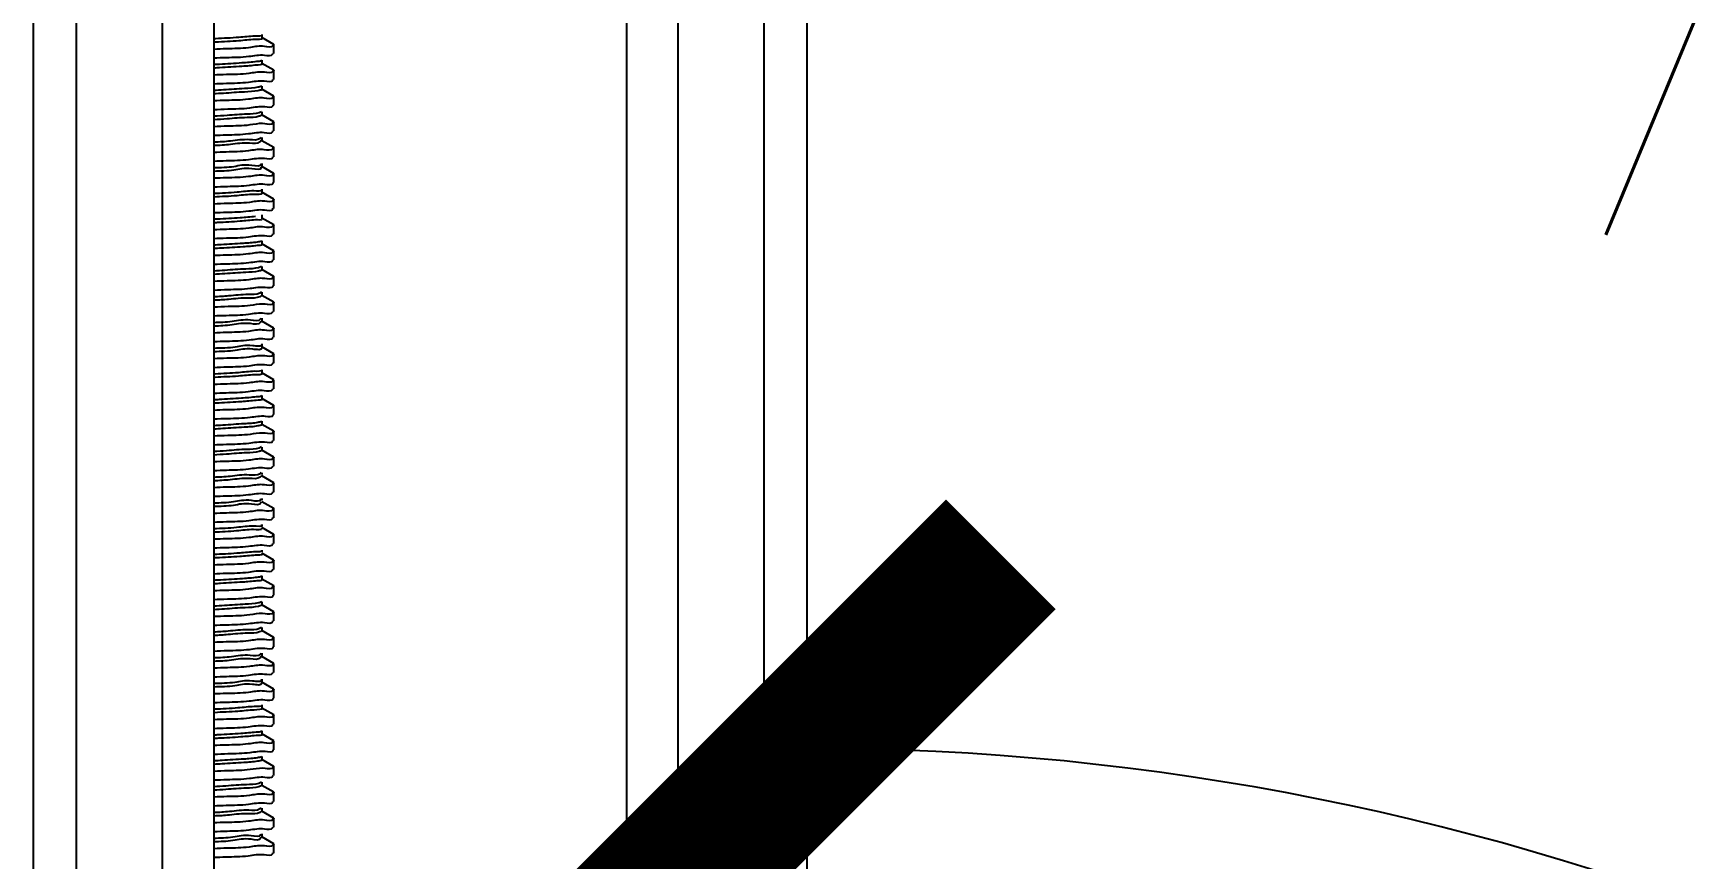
# Model space of a CAD drawing. Extents: x -452079 to 117456, y 3902 to 836955.
# Drawn here: x -256842 to -256198, y 689925 to 690244 of the extents above; entities that cross this region are included whole.
import ezdxf

# ---------------------------------------------------------------- set-up
doc = ezdxf.new("R2010")
doc.units = 0
doc.header["$LTSCALE"] = 1000
doc.header["$MEASUREMENT"] = 0
doc.layers.add('总说明', color=2, linetype='Continuous')
doc.styles.add('DIM_FONT', font='SIMPLEX', dxfattribs={"width": 0.7, "bigfont": 'GBCBIG'})
doc.dimstyles.new('DIMN150', dxfattribs={"dimscale": 1.5, "dimtxt": 300, "dimasz": 100, "dimexe": 250, "dimexo": 300, "dimgap": 150, "dimtad": 1, "dimdec": 0, "dimzin": 0, "dimdsep": 46, "dimtxsty": 'DIM_FONT', "dimblk": 'ARCHTICK', "dimcen": 0.09, "dimclrt": 7, "dimazin": 2, "dimtfac": 1, "dimtdec": 0, "dimtix": 1, "dimtmove": 2, "dimatfit": 3, "dimfxl": 0, "dimtolj": 1, "dimtzin": 0, "dimarcsym": 0})

# ---------------------------------------------------------------- blocks, each defined once
blk = doc.blocks.new('_ArchTick')
at = {"color": 0, "linetype": 'ByBlock', "const_width": 0.4}
blk.add_lwpolyline([(-0.5, -0.5), (0.5, 0.5)], dxfattribs=at)
blk = doc.blocks.new('*D323')
at = {"layer": '总说明', "color": 0, "linetype": 'Continuous', "lineweight": -2, "transparency": 16777216}
blk.add_arc((-256542.77, 688961.81), 1005.92, 45, 90, dxfattribs=at)
at = {"layer": '总说明', "color": 0, "linetype": 'Continuous', "lineweight": -2, "transparency": 16777216, "xscale": 150, "yscale": 150, "zscale": 150}
for p, rotation in [((-256542.77, 689967.73), 180.0000000000005), ((-255831.48, 689673.1), 315.0000000000401)]:
    blk.add_blockref('_ArchTick', p, dxfattribs=dict(at, rotation=rotation))
at = {"layer": '总说明', "color": 7, "linetype": 'Continuous', "transparency": 16777216, "insert": (-255985.61, 690306.9), "char_height": 450, "attachment_point": 5, "rotation": 337.5, "style": 'DIM_FONT'}
blk.add_mtext('\\A1;45°', dxfattribs=at)

msp = doc.modelspace()

# ---------------------------------------------------------------- linework, layer by layer
at = {"layer": '总说明', "color": 2, "linetype": 'Continuous'}
for p, q in [((-256841.87, 691652.51), (-256841.87, 689525.59)), ((-256825.25, 691652.51), (-256825.25, 689525.59)), ((-256792.02, 691652.51), (-256792.02, 689525.59)), ((-256772.08, 691652.51), (-256772.08, 689525.59)), ((-256559.39, 691652.51), (-256559.39, 689525.59)), ((-256542.77, 691652.51), (-256542.77, 689525.59)), ((-256592.62, 691290.69), (-256592.62, 689887.41)), ((-256612.56, 691276.87), (-256612.56, 689901.23))]:
    msp.add_line(p, q, dxfattribs=at)
at = {"layer": '总说明', "color": 133, "linetype": 'Continuous'}
for p, q in [((-256748.91, 690239.83), (-256753.53, 690242.51)), ((-256753.42, 690242.38), (-256753.42, 690243.71)), ((-256752.48, 690239.04), (-256753.26, 690239.12)), ((-256749.19, 690239.75), (-256749.25, 690239.44)), ((-256748.91, 690239.83), (-256748.81, 690239.73)), ((-256748.91, 690236.29), (-256748.81, 690236.4)), ((-256748.81, 690236.4), (-256748.81, 690239.73)), ((-256748.91, 690229.86), (-256753.53, 690232.54)), ((-256753.42, 690232.41), (-256753.42, 690233.74)), ((-256749.18, 690229.8), (-256749.27, 690229.47)), ((-256748.91, 690229.86), (-256748.81, 690229.76)), ((-256748.81, 690226.43), (-256748.81, 690229.76)), ((-256753.42, 690222.44), (-256753.42, 690223.77)), ((-256752.47, 690229.07), (-256753.26, 690229.15)), ((-256748.91, 690226.32), (-256748.81, 690226.43)), ((-256748.91, 690219.89), (-256753.53, 690222.57)), ((-256752.56, 690219.09), (-256753.26, 690219.16)), ((-256749.23, 690219.75), (-256749.23, 690219.52)), ((-256748.91, 690219.89), (-256748.81, 690219.79)), ((-256748.81, 690216.46), (-256748.81, 690219.79)), ((-256753.63, 690213.83), (-256754.52, 690213.41)), ((-256748.91, 690209.92), (-256753.53, 690212.6)), ((-256753.42, 690212.47), (-256753.42, 690213.8)), ((-256748.91, 690216.35), (-256748.81, 690216.46)), ((-256753.79, 690203.89), (-256754.13, 690203.52)), ((-256753.42, 690202.5), (-256753.42, 690203.83)), ((-256752.3, 690209.15), (-256753.25, 690209.23)), ((-256749.18, 690209.8), (-256749.21, 690209.53)), ((-256748.91, 690209.92), (-256748.81, 690209.82)), ((-256748.91, 690206.38), (-256748.81, 690206.49)), ((-256748.81, 690206.49), (-256748.81, 690209.82)), ((-256753.73, 690202.67), (-256754.13, 690202.19)), ((-256748.91, 690199.95), (-256753.53, 690202.63)), ((-256752.56, 690199.15), (-256753.26, 690199.22)), ((-256749.22, 690199.88), (-256749.28, 690199.57)), ((-256748.91, 690199.95), (-256748.81, 690199.85)), ((-256748.81, 690196.52), (-256748.81, 690199.85)), ((-256753.84, 690192.44), (-256753.82, 690192.3)), ((-256753.83, 690193.7), (-256753.82, 690193.62)), ((-256748.91, 690189.99), (-256753.53, 690192.66)), ((-256753.42, 690192.53), (-256753.42, 690193.86)), ((-256748.91, 690196.41), (-256748.81, 690196.52)), ((-256752.47, 690189.19), (-256753.26, 690189.26)), ((-256749.21, 690189.84), (-256749.21, 690189.61)), ((-256748.91, 690189.99), (-256748.81, 690189.88)), ((-256748.91, 690186.44), (-256748.81, 690186.55)), ((-256748.81, 690186.55), (-256748.81, 690189.88)), ((-256748.91, 690180.02), (-256753.53, 690182.69)), ((-256753.42, 690182.56), (-256753.42, 690183.89)), ((-256752.32, 690179.24), (-256753.26, 690179.31)), ((-256749.19, 690179.87), (-256749.19, 690179.64)), ((-256748.91, 690180.02), (-256748.81, 690179.91)), ((-256748.81, 690176.58), (-256748.81, 690179.91)), ((-256748.91, 690170.05), (-256753.53, 690172.72)), ((-256753.42, 690172.59), (-256753.42, 690173.92)), ((-256748.91, 690176.47), (-256748.81, 690176.58)), ((-256752.45, 690169.25), (-256753.26, 690169.33)), ((-256749.19, 690169.95), (-256749.24, 690169.65)), ((-256748.91, 690170.05), (-256748.81, 690169.94)), ((-256748.91, 690166.5), (-256748.81, 690166.61)), ((-256748.81, 690166.61), (-256748.81, 690169.94)), ((-256748.91, 690160.08), (-256753.53, 690162.75)), ((-256753.42, 690162.62), (-256753.42, 690163.95)), ((-256752.51, 690159.28), (-256753.26, 690159.35)), ((-256749.2, 690160.01), (-256749.28, 690159.69)), ((-256748.91, 690160.08), (-256748.81, 690159.97)), ((-256748.81, 690156.64), (-256748.81, 690159.97)), ((-256753.59, 690153.96), (-256754.79, 690153.54)), ((-256748.91, 690150.11), (-256753.53, 690152.78)), ((-256753.42, 690152.65), (-256753.42, 690153.98)), ((-256748.91, 690156.53), (-256748.81, 690156.64)), ((-256752.39, 690149.32), (-256753.26, 690149.4)), ((-256749.2, 690149.99), (-256749.22, 690149.72)), ((-256748.91, 690150.11), (-256748.81, 690150)), ((-256748.91, 690146.56), (-256748.81, 690146.67)), ((-256748.81, 690146.67), (-256748.81, 690150)), ((-256753.69, 690144.07), (-256754.34, 690143.65)), ((-256748.91, 690140.14), (-256753.53, 690142.81)), ((-256753.42, 690142.68), (-256753.42, 690144.01)), ((-256748.91, 690140.14), (-256748.81, 690140.03)), ((-256748.81, 690136.7), (-256748.81, 690140.03)), ((-256753.87, 690134.03), (-256753.99, 690133.76)), ((-256753.42, 690132.71), (-256753.42, 690134.04)), ((-256752.2, 690139.37), (-256753.25, 690139.44)), ((-256748.91, 690136.59), (-256748.81, 690136.7)), ((-256753.83, 690132.82), (-256753.99, 690132.43)), ((-256748.91, 690130.17), (-256753.53, 690132.84)), ((-256752.53, 690129.37), (-256753.26, 690129.44)), ((-256749.22, 690130.09), (-256749.28, 690129.78)), ((-256748.91, 690130.17), (-256748.81, 690130.06)), ((-256748.91, 690126.62), (-256748.81, 690126.73)), ((-256748.81, 690126.73), (-256748.81, 690130.06)), ((-256753.74, 690122.58), (-256753.72, 690122.54)), ((-256748.91, 690120.2), (-256753.53, 690122.87)), ((-256753.42, 690122.75), (-256753.42, 690124.07)), ((-256748.91, 690120.2), (-256748.81, 690120.09)), ((-256753.42, 690112.78), (-256753.42, 690114.1)), ((-256752.37, 690119.41), (-256753.26, 690119.49)), ((-256749.19, 690120.1), (-256749.23, 690119.8)), ((-256748.91, 690116.65), (-256748.81, 690116.76)), ((-256748.81, 690116.76), (-256748.81, 690120.09)), ((-256748.91, 690110.23), (-256753.53, 690112.9)), ((-256752.45, 690109.43), (-256753.26, 690109.51)), ((-256749.18, 690110.16), (-256749.27, 690109.83)), ((-256748.91, 690110.23), (-256748.81, 690110.12)), ((-256748.81, 690106.79), (-256748.81, 690110.12)), ((-256748.91, 690100.26), (-256753.53, 690102.93)), ((-256753.42, 690102.81), (-256753.42, 690104.13)), ((-256748.91, 690106.68), (-256748.81, 690106.79)), ((-256752.63, 690099.45), (-256753.26, 690099.51)), ((-256749.23, 690100.17), (-256749.29, 690099.88)), ((-256748.91, 690100.26), (-256748.81, 690100.15)), ((-256748.91, 690096.71), (-256748.81, 690096.82)), ((-256748.81, 690096.82), (-256748.81, 690100.15)), ((-256748.91, 690090.29), (-256753.53, 690092.96)), ((-256753.42, 690092.84), (-256753.42, 690094.16)), ((-256752.16, 690089.52), (-256753.25, 690089.6)), ((-256748.91, 690090.29), (-256748.81, 690090.18)), ((-256748.81, 690086.85), (-256748.81, 690090.18)), ((-256753.62, 690084.21), (-256754.59, 690083.78)), ((-256748.91, 690080.32), (-256753.53, 690082.99)), ((-256753.42, 690082.87), (-256753.42, 690084.19)), ((-256748.91, 690086.74), (-256748.81, 690086.85)), ((-256752.42, 690079.53), (-256753.26, 690079.6)), ((-256749.2, 690080.16), (-256749.2, 690079.95)), ((-256748.91, 690080.32), (-256748.81, 690080.21)), ((-256748.91, 690076.77), (-256748.81, 690076.88)), ((-256748.81, 690076.88), (-256748.81, 690080.21)), ((-256753.76, 690074.29), (-256754.18, 690073.89)), ((-256748.91, 690070.35), (-256753.53, 690073.02)), ((-256753.42, 690073.56), (-256753.42, 690074.22)), ((-256752.5, 690069.55), (-256753.26, 690069.62)), ((-256749.19, 690070.27), (-256749.26, 690069.95)), ((-256748.91, 690070.35), (-256748.81, 690070.24)), ((-256748.81, 690066.91), (-256748.81, 690070.24)), ((-256753.88, 690062.99), (-256753.86, 690062.67)), ((-256753.86, 690064.12), (-256753.86, 690064)), ((-256748.91, 690060.38), (-256753.53, 690063.05)), ((-256753.42, 690063.59), (-256753.42, 690064.25)), ((-256748.91, 690066.8), (-256748.81, 690066.91)), ((-256752.51, 690059.58), (-256753.26, 690059.65)), ((-256749.21, 690060.31), (-256749.28, 690059.99)), ((-256748.91, 690060.38), (-256748.81, 690060.27)), ((-256748.91, 690056.83), (-256748.81, 690056.94)), ((-256748.81, 690056.94), (-256748.81, 690060.27)), ((-256748.91, 690050.41), (-256753.53, 690053.08)), ((-256753.42, 690053.62), (-256753.42, 690054.28)), ((-256752.46, 690049.61), (-256753.26, 690049.69)), ((-256749.18, 690050.34), (-256749.26, 690050.01)), ((-256748.91, 690050.41), (-256748.81, 690050.3)), ((-256748.81, 690046.97), (-256748.81, 690050.3)), ((-256748.91, 690040.44), (-256753.53, 690043.11)), ((-256753.42, 690043.65), (-256753.42, 690044.31)), ((-256748.91, 690046.86), (-256748.81, 690046.97)), ((-256752.56, 690039.63), (-256753.26, 690039.7)), ((-256749.23, 690040.29), (-256749.23, 690040.07)), ((-256748.91, 690040.44), (-256748.81, 690040.33)), ((-256748.91, 690036.89), (-256748.81, 690037)), ((-256748.81, 690037), (-256748.81, 690040.33)), ((-256748.91, 690030.47), (-256753.53, 690033.14)), ((-256753.42, 690033.02), (-256753.42, 690034.35)), ((-256749.22, 690030.39), (-256749.29, 690030.09)), ((-256748.91, 690030.47), (-256748.81, 690030.36)), ((-256748.81, 690027.03), (-256748.81, 690030.36)), ((-256753.42, 690023.05), (-256753.42, 690024.38)), ((-256752.58, 690029.66), (-256753.26, 690029.73)), ((-256748.91, 690026.92), (-256748.81, 690027.03)), ((-256748.91, 690020.5), (-256753.53, 690023.17)), ((-256752.24, 690019.72), (-256753.25, 690019.8)), ((-256748.91, 690020.5), (-256748.81, 690020.39)), ((-256748.81, 690017.06), (-256748.81, 690020.39)), ((-256753.66, 690014.45), (-256754.41, 690014.03)), ((-256748.91, 690010.53), (-256753.53, 690013.2)), ((-256753.42, 690013.08), (-256753.42, 690014.41)), ((-256748.91, 690016.95), (-256748.81, 690017.06)), ((-256753.84, 690004.46), (-256754.04, 690004.14)), ((-256753.42, 690003.11), (-256753.42, 690004.44)), ((-256752.47, 690009.73), (-256753.26, 690009.8)), ((-256749.21, 690010.38), (-256749.21, 690010.16)), ((-256748.91, 690010.53), (-256748.81, 690010.42)), ((-256748.91, 690006.98), (-256748.81, 690007.09)), ((-256748.81, 690007.09), (-256748.81, 690010.42)), ((-256753.8, 690003.24), (-256754.04, 690002.81)), ((-256748.91, 690000.56), (-256753.53, 690003.23)), ((-256752.32, 689999.78), (-256753.26, 689999.85)), ((-256749.19, 690000.41), (-256749.19, 690000.18)), ((-256748.91, 690000.56), (-256748.81, 690000.45)), ((-256748.81, 689997.12), (-256748.81, 690000.45)), ((-256753.78, 689992.99), (-256753.75, 689992.92)), ((-256748.91, 689990.59), (-256753.53, 689993.26)), ((-256753.42, 689993.14), (-256753.42, 689994.47)), ((-256748.91, 689997.01), (-256748.81, 689997.12)), ((-256752.5, 689989.79), (-256753.26, 689989.86)), ((-256749.2, 689990.52), (-256749.28, 689990.2)), ((-256748.91, 689990.59), (-256748.81, 689990.48)), ((-256748.91, 689987.04), (-256748.81, 689987.15)), ((-256748.81, 689987.15), (-256748.81, 689990.48)), ((-256748.91, 689980.62), (-256753.53, 689983.29)), ((-256753.42, 689983.17), (-256753.42, 689984.5)), ((-256752.34, 689979.84), (-256753.26, 689979.91)), ((-256749.19, 689980.45), (-256749.18, 689980.25)), ((-256748.91, 689980.62), (-256748.81, 689980.51)), ((-256748.81, 689977.18), (-256748.81, 689980.51)), ((-256748.91, 689970.65), (-256753.53, 689973.32)), ((-256753.42, 689973.2), (-256753.42, 689974.53)), ((-256748.91, 689977.07), (-256748.81, 689977.18)), ((-256752.58, 689969.84), (-256753.26, 689969.91)), ((-256749.23, 689970.51), (-256749.24, 689970.28)), ((-256748.91, 689970.65), (-256748.81, 689970.54)), ((-256748.91, 689967.11), (-256748.81, 689967.21)), ((-256748.81, 689967.21), (-256748.81, 689970.54)), ((-256748.91, 689960.68), (-256753.53, 689963.35)), ((-256753.42, 689963.23), (-256753.42, 689964.56)), ((-256752.21, 689959.91), (-256753.25, 689959.98)), ((-256748.91, 689960.68), (-256748.81, 689960.57)), ((-256748.81, 689957.24), (-256748.81, 689960.57)), ((-256753.6, 689954.59), (-256754.66, 689954.16)), ((-256748.91, 689950.71), (-256753.53, 689953.38)), ((-256753.42, 689953.26), (-256753.42, 689954.59)), ((-256748.91, 689957.14), (-256748.81, 689957.24)), ((-256752.33, 689949.93), (-256753.25, 689950.01)), ((-256749.19, 689950.59), (-256749.22, 689950.31)), ((-256748.91, 689950.71), (-256748.81, 689950.6)), ((-256748.91, 689947.17), (-256748.81, 689947.28)), ((-256748.81, 689947.27), (-256748.81, 689950.6)), ((-256753.73, 689944.68), (-256754.24, 689944.27)), ((-256753.65, 689943.45), (-256754.24, 689942.94)), ((-256748.91, 689940.74), (-256753.53, 689943.41)), ((-256753.42, 689943.29), (-256753.42, 689944.62)), ((-256752.51, 689939.94), (-256753.26, 689940.01)), ((-256749.22, 689940.59), (-256749.22, 689940.37)), ((-256748.91, 689940.74), (-256748.81, 689940.63)), ((-256748.81, 689937.3), (-256748.81, 689940.63)), ((-256753.88, 689934.56), (-256753.91, 689934.38)), ((-256753.42, 689933.32), (-256753.42, 689934.65)), ((-256748.91, 689937.2), (-256748.81, 689937.3)), ((-256753.87, 689933.33), (-256753.91, 689933.05)), ((-256748.91, 689930.77), (-256753.53, 689933.44)), ((-256752.46, 689929.97), (-256753.26, 689930.05)), ((-256749.18, 689930.71), (-256749.27, 689930.37)), ((-256748.91, 689930.77), (-256748.81, 689930.66)), ((-256748.91, 689927.23), (-256748.81, 689927.33)), ((-256748.81, 689927.33), (-256748.81, 689930.66))]:
    msp.add_line(p, q, dxfattribs=at)
for points, start_tangent, end_tangent in [([(-256756.2, 690243.08), (-256762.36, 690242.56), (-256771.33, 690242.04), (-256772.08, 690242)], (-0.998158, -0.060662), (-0.998839, -0.048169)), ([(-256753.51, 690243.6), (-256756.2, 690243.08)], (0.631384, -0.775471), (-0.998158, -0.060662)), ([(-256756.2, 690241.75), (-256762.36, 690241.23), (-256771.33, 690240.71), (-256772.08, 690240.67)], (-0.998158, -0.060662), (-0.998839, -0.048169)), ([(-256753.26, 690239.12), (-256758.6, 690238.59), (-256767.19, 690238.14), (-256772.08, 690237.95)], (-0.997781, 0.066578), (-0.998887, -0.047176)), ([(-256753.52, 690242.29), (-256753.51, 690242.27), (-256756.2, 690241.75)], (0.681904, -0.731442), (-0.998158, -0.060662)), ([(-256749.25, 690239.44), (-256752.48, 690239.04)], (-0.329903, -0.944015), (-0.992259, 0.124186)), ([(-256752.47, 690235.72), (-256749.24, 690236.17), (-256749.2, 690236.35)], (0.992207, -0.124604), (0.190531, 0.981681)), ([(-256772.08, 690234.63), (-256767.21, 690234.81), (-256758.54, 690235.27), (-256752.47, 690235.72)], (0.998896, 0.04697), (0.992207, -0.124604)), ([(-256755.56, 690233.19), (-256761.23, 690232.67), (-256769.82, 690232.15), (-256772.08, 690232.02)], (-0.991648, -0.128971), (-0.998602, -0.052858)), ([(-256755.56, 690231.86), (-256761.23, 690231.34), (-256769.82, 690230.82), (-256772.08, 690230.69)], (-0.991648, -0.128971), (-0.998602, -0.052858)), ([(-256753.51, 690233.59), (-256755.56, 690233.19)], (-0.866417, -0.49932), (-0.991648, -0.128971)), ([(-256753.44, 690232.4), (-256753.43, 690232.38), (-256755.56, 690231.86)], (0.574183, -0.818727), (-0.991648, -0.128971)), ([(-256753.26, 690229.15), (-256758.54, 690228.62), (-256767.21, 690228.17), (-256772.08, 690227.98)], (-0.997929, 0.064322), (-0.998896, -0.04697)), ([(-256772.08, 690224.66), (-256767.22, 690224.84), (-256758.72, 690225.29), (-256752.56, 690225.74)], (0.998891, 0.047087), (0.993149, -0.116854)), ([(-256755, 690223.3), (-256760.16, 690222.78), (-256768.36, 690222.26), (-256772.08, 690222.04)], (-0.977487, -0.210996), (-0.99865, -0.051944)), ([(-256753.56, 690223.71), (-256755, 690223.3)], (-0.88079, -0.473507), (-0.977487, -0.210996)), ([(-256752.56, 690225.74), (-256749.23, 690226.2), (-256749.22, 690226.32)], (0.993149, -0.116854), (-0.017157, 0.999853)), ([(-256749.27, 690229.47), (-256752.47, 690229.07)], (-0.386214, -0.922409), (-0.992207, 0.124604)), ([(-256755, 690221.97), (-256760.16, 690221.45), (-256768.36, 690220.93), (-256772.08, 690220.71)], (-0.977487, -0.210996), (-0.99865, -0.051944)), ([(-256753.26, 690219.16), (-256758.72, 690218.64), (-256767.22, 690218.2), (-256772.08, 690218.01)], (-0.997449, 0.071382), (-0.998891, -0.047087)), ([(-256753.45, 690222.47), (-256755, 690221.97)], (-0.618931, -0.785445), (-0.977487, -0.210996)), ([(-256749.23, 690219.52), (-256752.56, 690219.09)], (-0.127971, -0.991778), (-0.993149, 0.116854)), ([(-256772.08, 690214.69), (-256766.69, 690214.9), (-256758.2, 690215.35), (-256752.3, 690215.79)], (0.998831, 0.048345), (0.993214, -0.116302)), ([(-256754.52, 690213.41), (-256759.16, 690212.89), (-256766.95, 690212.37), (-256772.08, 690212.05)], (-0.935622, -0.353004), (-0.998929, -0.046263)), ([(-256754.52, 690212.08), (-256759.16, 690211.56), (-256766.95, 690211.04), (-256772.08, 690210.72)], (-0.935622, -0.353004), (-0.998929, -0.046263)), ([(-256753.54, 690212.58), (-256754.52, 690212.08)], (-0.674297, -0.73846), (-0.935622, -0.353004)), ([(-256752.3, 690215.79), (-256749.19, 690216.24), (-256749.18, 690216.36)], (0.993214, -0.116302), (0.02863, 0.99959)), ([(-256753.25, 690209.23), (-256758.2, 690208.7), (-256766.69, 690208.25), (-256772.08, 690208.04)], (-0.9988, 0.048966), (-0.998831, -0.048345)), ([(-256772.08, 690204.72), (-256767.27, 690204.9), (-256758.7, 690205.35), (-256752.56, 690205.8)], (0.998897, 0.04696), (0.992143, -0.125109)), ([(-256752.56, 690205.8), (-256749.27, 690206.25), (-256749.23, 690206.43)], (0.992143, -0.125109), (0.150639, 0.988589)), ([(-256749.21, 690209.53), (-256752.3, 690209.15)], (-0.217052, -0.97616), (-0.993214, 0.116302)), ([(-256754.13, 690203.52), (-256758.23, 690202.99), (-256765.59, 690202.47), (-256772.08, 690202.05)], (-0.740131, -0.672463), (-0.999479, -0.032269)), ([(-256754.13, 690202.19), (-256758.23, 690201.67), (-256765.59, 690201.15), (-256772.08, 690200.72)], (-0.740131, -0.672463), (-0.999479, -0.032269)), ([(-256753.26, 690199.22), (-256758.7, 690198.7), (-256767.27, 690198.25), (-256772.08, 690198.07)], (-0.997296, 0.07349), (-0.998897, -0.04696)), ([(-256749.28, 690199.57), (-256752.56, 690199.15)], (-0.328203, -0.944607), (-0.992143, 0.125109)), ([(-256772.08, 690194.75), (-256767.25, 690194.93), (-256758.62, 690195.39), (-256752.47, 690195.84)], (0.998897, 0.04696), (0.993427, -0.114466)), ([(-256753.82, 690193.62), (-256757.38, 690193.1), (-256764.29, 690192.58), (-256772.08, 690192.11)], (0.075505, -0.997145), (-0.999725, -0.023447)), ([(-256753.82, 690192.3), (-256757.38, 690191.77), (-256764.29, 690191.25), (-256772.08, 690190.78)], (0.075505, -0.997145), (-0.999725, -0.023447)), ([(-256752.47, 690195.84), (-256749.21, 690196.3), (-256749.2, 690196.4)], (0.993427, -0.114466), (-0.036886, 0.999319)), ([(-256753.26, 690189.26), (-256758.62, 690188.74), (-256767.25, 690188.28), (-256772.08, 690188.1)], (-0.997934, 0.064254), (-0.998897, -0.04696)), ([(-256772.08, 690184.78), (-256766.78, 690184.98), (-256758.32, 690185.43), (-256752.32, 690185.88)], (0.998841, 0.048141), (0.993758, -0.111558)), ([(-256749.21, 690189.61), (-256752.47, 690189.19)], (-0.108677, -0.994077), (-0.993427, 0.114466)), ([(-256752.32, 690185.88), (-256749.18, 690186.34), (-256749.18, 690186.43)], (0.993758, -0.111558), (-0.040146, 0.999194)), ([(-256756.61, 690183.21), (-256763.05, 690182.69), (-256772.08, 690182.18)], (-0.999901, -0.014088), (-0.99915, -0.041213)), ([(-256756.61, 690181.88), (-256763.05, 690181.36), (-256772.08, 690180.85)], (-0.999901, -0.014088), (-0.99915, -0.041213)), ([(-256753.26, 690179.31), (-256758.32, 690178.79), (-256766.78, 690178.34), (-256772.08, 690178.13)], (-0.998734, 0.050297), (-0.998841, -0.048141)), ([(-256753.59, 690183.72), (-256756.61, 690183.21)], (0.567908, -0.823092), (-0.999901, -0.014088)), ([(-256753.61, 690182.42), (-256753.6, 690182.4), (-256756.61, 690181.88)], (0.616707, -0.787192), (-0.999901, -0.014088)), ([(-256749.19, 690179.64), (-256752.32, 690179.24)], (-0.120111, -0.992761), (-0.993758, 0.111558)), ([(-256772.08, 690174.81), (-256767.16, 690175), (-256758.56, 690175.45), (-256752.45, 690175.9)], (0.998882, 0.047274), (0.992384, -0.123184)), ([(-256755.92, 690173.32), (-256761.88, 690172.8), (-256770.69, 690172.28), (-256772.08, 690172.21)], (-0.995961, -0.089791), (-0.998702, -0.050925)), ([(-256755.92, 690171.99), (-256761.88, 690171.47), (-256770.69, 690170.95), (-256772.08, 690170.88)], (-0.995961, -0.089791), (-0.998702, -0.050925)), ([(-256753.48, 690172.54), (-256753.47, 690172.51), (-256755.92, 690171.99)], (0.68603, -0.727573), (-0.995961, -0.089791)), ([(-256752.45, 690175.9), (-256749.23, 690176.35), (-256749.2, 690176.51)], (0.992384, -0.123184), (0.111542, 0.99376)), ([(-256753.26, 690169.33), (-256758.56, 690168.8), (-256767.16, 690168.35), (-256772.08, 690168.16)], (-0.997908, 0.064654), (-0.998882, -0.047274)), ([(-256772.08, 690164.84), (-256767.21, 690165.02), (-256758.63, 690165.47), (-256752.51, 690165.92)], (0.998892, 0.047069), (0.992166, -0.124929)), ([(-256752.51, 690165.92), (-256749.27, 690166.37), (-256749.21, 690166.57)], (0.992166, -0.124929), (0.198764, 0.980047)), ([(-256749.24, 690169.65), (-256752.45, 690169.25)], (-0.300216, -0.953871), (-0.992384, 0.123184)), ([(-256755.31, 690163.43), (-256760.77, 690162.91), (-256769.2, 690162.39), (-256772.08, 690162.23)], (-0.987134, -0.159896), (-0.998616, -0.052589)), ([(-256755.31, 690162.1), (-256760.77, 690161.58), (-256769.2, 690161.06), (-256772.08, 690160.9)], (-0.987134, -0.159896), (-0.998616, -0.052589)), ([(-256753.26, 690159.35), (-256758.63, 690158.83), (-256767.21, 690158.38), (-256772.08, 690158.19)], (-0.99771, 0.067636), (-0.998892, -0.047069)), ([(-256753.53, 690163.84), (-256755.31, 690163.43)], (-0.885954, -0.463773), (-0.987134, -0.159896)), ([(-256753.42, 690162.62), (-256755.31, 690162.1)], (0.047624, -0.998865), (-0.987134, -0.159896)), ([(-256749.28, 690159.69), (-256752.51, 690159.28)], (-0.387581, -0.921836), (-0.992166, 0.124929)), ([(-256772.08, 690154.87), (-256766.97, 690155.06), (-256758.48, 690155.51), (-256752.39, 690155.97)], (0.998859, 0.047761), (0.992881, -0.119107)), ([(-256754.79, 690153.54), (-256759.73, 690153.02), (-256767.76, 690152.5), (-256772.08, 690152.24)], (-0.965822, -0.259208), (-0.998737, -0.050235)), ([(-256753.48, 690152.71), (-256754.79, 690152.21)], (-0.68404, -0.729445), (-0.965822, -0.259208)), ([(-256752.39, 690155.97), (-256749.21, 690156.42), (-256749.2, 690156.54)], (0.992881, -0.119107), (0.03989, 0.999204)), ([(-256754.79, 690152.21), (-256759.73, 690151.69), (-256767.76, 690151.17), (-256772.08, 690150.91)], (-0.965822, -0.259208), (-0.998737, -0.050235)), ([(-256753.26, 690149.4), (-256758.48, 690148.87), (-256766.97, 690148.42), (-256772.08, 690148.22)], (-0.998236, 0.059375), (-0.998859, -0.047761)), ([(-256772.08, 690144.9), (-256766.58, 690145.11), (-256758.04, 690145.57), (-256752.2, 690146.01)], (0.998826, 0.048449), (0.994513, -0.104611)), ([(-256749.22, 690149.72), (-256752.39, 690149.32)], (-0.219805, -0.975544), (-0.992881, 0.119107)), ([(-256752.2, 690146.01), (-256749.16, 690146.46), (-256749.16, 690146.54)], (0.994513, -0.104611), (-0.086665, 0.996238)), ([(-256754.34, 690143.65), (-256758.76, 690143.13), (-256766.37, 690142.61), (-256772.08, 690142.25)], (-0.890378, -0.455221), (-0.99913, -0.041694)), ([(-256754.34, 690142.32), (-256758.76, 690141.8), (-256766.37, 690141.28), (-256772.08, 690140.92)], (-0.890378, -0.455221), (-0.99913, -0.041694)), ([(-256753.25, 690139.44), (-256758.04, 690138.92), (-256766.58, 690138.47), (-256772.08, 690138.25)], (-0.999325, 0.036732), (-0.998826, -0.048449)), ([(-256753.6, 690142.83), (-256754.34, 690142.32)], (-0.623899, -0.781505), (-0.890378, -0.455221)), ([(-256749.17, 690139.97), (-256749.16, 690139.82), (-256752.2, 690139.37)], (0.15479, -0.987947), (-0.994513, 0.104611)), ([(-256772.08, 690134.93), (-256767.24, 690135.11), (-256758.66, 690135.56), (-256752.53, 690136.01)], (0.998893, 0.047044), (0.992155, -0.125011)), ([(-256753.99, 690133.76), (-256757.87, 690133.24), (-256765.04, 690132.72), (-256772.08, 690132.26)], (-0.4842, -0.874957), (-0.999701, -0.024435)), ([(-256752.53, 690136.01), (-256749.27, 690136.46), (-256749.23, 690136.65)], (0.992155, -0.125011), (0.16143, 0.986884)), ([(-256753.99, 690132.43), (-256757.87, 690131.91), (-256765.04, 690131.39), (-256772.08, 690130.93)], (-0.4842, -0.874957), (-0.999701, -0.024435)), ([(-256753.26, 690129.44), (-256758.66, 690128.92), (-256767.24, 690128.47), (-256772.08, 690128.28)], (-0.997504, 0.070613), (-0.998893, -0.047044)), ([(-256749.28, 690129.78), (-256752.53, 690129.37)], (-0.343104, -0.939297), (-0.992155, 0.125011)), ([(-256752.37, 690126.06), (-256749.21, 690126.51), (-256749.19, 690126.65)], (0.992595, -0.12147), (0.097378, 0.995247)), ([(-256772.08, 690124.96), (-256767.05, 690125.15), (-256758.38, 690125.61), (-256752.37, 690126.06)], (0.998876, 0.047405), (0.992595, -0.12147)), ([(-256753.72, 690123.87), (-256757.05, 690123.35), (-256763.76, 690122.83), (-256772.08, 690122.34)], (0.391827, -0.920039), (-0.999526, -0.030799)), ([(-256753.72, 690122.54), (-256757.05, 690122.02), (-256763.76, 690121.5), (-256772.08, 690121.01)], (0.391827, -0.920039), (-0.999526, -0.030799)), ([(-256753.26, 690119.49), (-256758.38, 690118.96), (-256767.05, 690118.5), (-256772.08, 690118.32)], (-0.998405, 0.056463), (-0.998876, -0.047405)), ([(-256772.08, 690114.99), (-256766.87, 690115.19), (-256758.43, 690115.64), (-256752.45, 690116.08)], (0.998853, 0.047892), (0.992341, -0.123527)), ([(-256753.53, 690113.98), (-256756.31, 690113.46)], (0.623784, -0.781596), (-0.998799, -0.048987)), ([(-256752.45, 690116.08), (-256749.24, 690116.53), (-256749.19, 690116.71)], (0.992341, -0.123527), (0.198083, 0.980185)), ([(-256749.23, 690119.8), (-256752.37, 690119.41)], (-0.293953, -0.95582), (-0.992595, 0.12147)), ([(-256756.31, 690113.46), (-256762.55, 690112.94), (-256771.57, 690112.42), (-256772.08, 690112.39)], (-0.998799, -0.048987), (-0.998915, -0.046571)), ([(-256756.31, 690112.13), (-256762.55, 690111.61), (-256771.57, 690111.09), (-256772.08, 690111.06)], (-0.998799, -0.048987), (-0.998915, -0.046571)), ([(-256753.26, 690109.51), (-256758.43, 690108.99), (-256766.87, 690108.54), (-256772.08, 690108.34)], (-0.998178, 0.06034), (-0.998853, -0.047892)), ([(-256753.54, 690112.66), (-256753.53, 690112.65), (-256756.31, 690112.13)], (0.670957, -0.741497), (-0.998799, -0.048987)), ([(-256749.27, 690109.83), (-256752.45, 690109.43)], (-0.39671, -0.917944), (-0.992341, 0.123527)), ([(-256772.08, 690105.02), (-256767.34, 690105.2), (-256758.78, 690105.65), (-256752.63, 690106.09)], (0.998905, 0.046779), (0.99212, -0.125293)), ([(-256755.66, 690103.57), (-256761.4, 690103.05), (-256770.06, 690102.53), (-256772.08, 690102.42)], (-0.993002, -0.118096), (-0.998619, -0.052541)), ([(-256755.66, 690102.24), (-256761.4, 690101.72), (-256770.06, 690101.2), (-256772.08, 690101.09)], (-0.993002, -0.118096), (-0.998619, -0.052541)), ([(-256753.5, 690103.97), (-256755.66, 690103.57)], (-0.846566, -0.532284), (-0.993002, -0.118096)), ([(-256753.45, 690102.78), (-256753.44, 690102.76), (-256755.66, 690102.24)], (0.630768, -0.775971), (-0.993002, -0.118096)), ([(-256752.63, 690106.09), (-256749.28, 690106.55), (-256749.24, 690106.73)], (0.99212, -0.125293), (0.136388, 0.990655)), ([(-256753.26, 690099.51), (-256758.78, 690099), (-256767.34, 690098.55), (-256772.08, 690098.37)], (-0.996878, 0.078952), (-0.998905, -0.046779)), ([(-256772.08, 690095.05), (-256766.68, 690095.26), (-256758.03, 690095.72), (-256752.16, 690096.17)], (0.998841, 0.048133), (0.994691, -0.102909)), ([(-256749.29, 690099.88), (-256752.63, 690099.45)], (-0.307279, -0.951619), (-0.99212, 0.125293)), ([(-256752.16, 690096.17), (-256749.16, 690096.61), (-256749.17, 690096.69)], (0.994691, -0.102909), (-0.100775, 0.994909)), ([(-256755.08, 690093.68), (-256760.32, 690093.16), (-256768.59, 690092.63), (-256772.08, 690092.43)], (-0.980667, -0.195686), (-0.998627, -0.05238)), ([(-256755.08, 690092.35), (-256760.32, 690091.83), (-256768.59, 690091.31), (-256772.08, 690091.1)], (-0.980667, -0.195686), (-0.998627, -0.05238)), ([(-256753.25, 690089.6), (-256758.03, 690089.08), (-256766.68, 690088.61), (-256772.08, 690088.4)], (-0.999423, 0.033974), (-0.998841, -0.048133)), ([(-256753.55, 690094.09), (-256755.08, 690093.68)], (-0.884631, -0.466292), (-0.980667, -0.195686)), ([(-256753.44, 690092.85), (-256755.08, 690092.35)], (-0.552759, -0.833341), (-0.980667, -0.195686)), ([(-256749.18, 690090.11), (-256749.16, 690089.97), (-256752.16, 690089.52)], (0.168272, -0.985741), (-0.994691, 0.102909)), ([(-256772.08, 690085.08), (-256767.22, 690085.26), (-256758.54, 690085.72), (-256752.42, 690086.17)], (0.998894, 0.047018), (0.993613, -0.112843)), ([(-256754.59, 690083.78), (-256759.31, 690083.26), (-256767.17, 690082.74), (-256772.08, 690082.44)], (-0.946343, -0.323164), (-0.998872, -0.047475)), ([(-256754.59, 690082.46), (-256759.31, 690081.94), (-256767.17, 690081.41), (-256772.08, 690081.11)], (-0.946343, -0.323164), (-0.998872, -0.047475)), ([(-256753.52, 690082.96), (-256754.59, 690082.46)], (-0.683987, -0.729495), (-0.946343, -0.323164)), ([(-256752.42, 690086.17), (-256749.2, 690086.63), (-256749.2, 690086.73)], (0.993613, -0.112843), (-0.04773, 0.99886)), ([(-256753.26, 690079.6), (-256758.54, 690079.07), (-256767.22, 690078.62), (-256772.08, 690078.44)], (-0.998209, 0.059815), (-0.998894, -0.047018)), ([(-256772.08, 690075.11), (-256767.21, 690075.29), (-256758.62, 690075.75), (-256752.5, 690076.2)], (0.998889, 0.04712), (0.992196, -0.124689)), ([(-256752.5, 690076.2), (-256749.24, 690076.65), (-256749.2, 690076.82)], (0.992196, -0.124689), (0.163796, 0.986494)), ([(-256749.2, 690079.95), (-256752.42, 690079.53)], (-0.098015, -0.995185), (-0.993613, 0.112843)), ([(-256754.18, 690073.89), (-256758.37, 690073.37), (-256765.8, 690072.85), (-256772.08, 690072.45)], (-0.797662, -0.603104), (-0.999381, -0.03518)), ([(-256754.18, 690072.56), (-256758.37, 690072.04), (-256765.8, 690071.52), (-256772.08, 690071.12)], (-0.797662, -0.603104), (-0.999381, -0.03518)), ([(-256753.26, 690069.62), (-256758.62, 690069.1), (-256767.21, 690068.65), (-256772.08, 690068.46)], (-0.997707, 0.067683), (-0.998889, -0.04712)), ([(-256753.67, 690073.09), (-256754.18, 690072.56)], (-0.470243, -0.882537), (-0.797662, -0.603104)), ([(-256749.26, 690069.95), (-256752.5, 690069.55)], (-0.354448, -0.935076), (-0.992196, 0.124689)), ([(-256772.08, 690065.14), (-256767.22, 690065.32), (-256758.63, 690065.78), (-256752.51, 690066.22)], (0.998891, 0.047093), (0.992164, -0.12494)), ([(-256753.86, 690064), (-256757.51, 690063.48), (-256764.49, 690062.96), (-256772.08, 690062.49)], (-0.079808, -0.99681), (-0.999758, -0.022013)), ([(-256753.86, 690062.67), (-256757.51, 690062.15), (-256764.49, 690061.63), (-256772.08, 690061.16)], (-0.079808, -0.99681), (-0.999758, -0.022013)), ([(-256752.51, 690066.22), (-256749.27, 690066.67), (-256749.22, 690066.86)], (0.992164, -0.12494), (0.173119, 0.984901)), ([(-256753.26, 690059.65), (-256758.63, 690059.13), (-256767.22, 690058.68), (-256772.08, 690058.49)], (-0.997647, 0.068561), (-0.998891, -0.047093)), ([(-256772.08, 690055.17), (-256767.2, 690055.35), (-256758.53, 690055.81), (-256752.46, 690056.26)], (0.998894, 0.047014), (0.992224, -0.124464)), ([(-256749.28, 690059.99), (-256752.51, 690059.58)], (-0.35835, -0.933587), (-0.992164, 0.12494)), ([(-256752.46, 690056.26), (-256749.24, 690056.71), (-256749.2, 690056.89)], (0.992224, -0.124464), (0.181525, 0.983386)), ([(-256756.73, 690053.59), (-256763.24, 690053.07), (-256772.08, 690052.57)], (-1, 0.000978), (-0.999252, -0.038671)), ([(-256756.73, 690052.26), (-256763.24, 690051.74), (-256772.08, 690051.24)], (-1, 0.000978), (-0.999252, -0.038671)), ([(-256753.26, 690049.69), (-256758.53, 690049.17), (-256767.2, 690048.71), (-256772.08, 690048.53)], (-0.997974, 0.06363), (-0.998894, -0.047014)), ([(-256753.62, 690054.1), (-256756.73, 690053.59)], (0.533711, -0.845667), (-1, 0.000978)), ([(-256753.72, 690052.89), (-256753.63, 690052.78), (-256756.73, 690052.26)], (0.697725, -0.716366), (-1, 0.000978)), ([(-256749.26, 690050.01), (-256752.46, 690049.61)], (-0.377709, -0.925924), (-0.992224, 0.124464)), ([(-256772.08, 690045.2), (-256767.22, 690045.38), (-256758.71, 690045.83), (-256752.56, 690046.28)], (0.998891, 0.047076), (0.993158, -0.116777)), ([(-256756.03, 690043.7), (-256762.06, 690043.18), (-256770.93, 690042.66), (-256772.08, 690042.6)], (-0.996868, -0.079089), (-0.998768, -0.049633)), ([(-256753.48, 690044.23), (-256756.03, 690043.7)], (0.616115, -0.787657), (-0.996868, -0.079089)), ([(-256753.6, 690042.99), (-256753.48, 690042.89), (-256756.03, 690042.37)], (0.848608, -0.529022), (-0.996868, -0.079089)), ([(-256752.56, 690046.28), (-256749.22, 690046.75), (-256749.22, 690046.86)], (0.993158, -0.116777), (-0.017942, 0.999839)), ([(-256756.03, 690042.37), (-256762.06, 690041.85), (-256770.93, 690041.33), (-256772.08, 690041.27)], (-0.996868, -0.079089), (-0.998768, -0.049633)), ([(-256753.26, 690039.7), (-256758.71, 690039.18), (-256767.22, 690038.74), (-256772.08, 690038.56)], (-0.997467, 0.071134), (-0.998891, -0.047076)), ([(-256772.08, 690035.23), (-256767.29, 690035.41), (-256758.72, 690035.86), (-256752.58, 690036.31)], (0.998899, 0.046913), (0.992136, -0.125161)), ([(-256752.58, 690036.31), (-256749.28, 690036.76), (-256749.24, 690036.94)], (0.992136, -0.125161), (0.14634, 0.989234)), ([(-256749.23, 690040.07), (-256752.56, 690039.63)], (-0.127198, -0.991877), (-0.993158, 0.116777)), ([(-256755.4, 690033.81), (-256760.94, 690033.29), (-256769.43, 690032.77), (-256772.08, 690032.62)], (-0.989005, -0.147881), (-0.998591, -0.053071)), ([(-256755.4, 690032.48), (-256760.94, 690031.96), (-256769.43, 690031.44), (-256772.08, 690031.29)], (-0.989005, -0.147881), (-0.998591, -0.053071)), ([(-256753.52, 690034.22), (-256755.4, 690033.81)], (-0.882107, -0.471049), (-0.989005, -0.147881)), ([(-256753.42, 690033.01), (-256753.42, 690033), (-256755.4, 690032.48)], (0.348209, -0.937417), (-0.989005, -0.147881)), ([(-256749.29, 690030.09), (-256752.58, 690029.66)], (-0.322008, -0.946737), (-0.992136, 0.125161)), ([(-256753.26, 690029.73), (-256758.72, 690029.21), (-256767.29, 690028.76), (-256772.08, 690028.59)], (-0.997186, 0.074961), (-0.998899, -0.046913)), ([(-256772.08, 690025.26), (-256766.83, 690025.46), (-256758.17, 690025.92), (-256752.24, 690026.37)], (0.998853, 0.04788), (0.993688, -0.11218)), ([(-256754.86, 690023.92), (-256759.89, 690023.4), (-256767.98, 690022.88), (-256772.08, 690022.63)], (-0.970856, -0.239662), (-0.9987, -0.050975)), ([(-256753.57, 690024.34), (-256754.86, 690023.92)], (-0.87065, -0.491904), (-0.970856, -0.239662)), ([(-256752.24, 690026.37), (-256749.18, 690026.82), (-256749.18, 690026.92)], (0.993688, -0.11218), (-0.022341, 0.99975)), ([(-256754.86, 690022.59), (-256759.89, 690022.07), (-256767.98, 690021.55), (-256772.08, 690021.3)], (-0.970856, -0.239662), (-0.9987, -0.050975)), ([(-256753.25, 690019.8), (-256758.17, 690019.28), (-256766.83, 690018.82), (-256772.08, 690018.62)], (-0.999035, 0.043915), (-0.998853, -0.04788)), ([(-256753.47, 690023.09), (-256754.86, 690022.59)], (-0.670911, -0.741538), (-0.970856, -0.239662)), ([(-256749.18, 690020.35), (-256749.18, 690020.17), (-256752.24, 690019.72)], (0.091499, -0.995805), (-0.993688, 0.11218)), ([(-256772.08, 690015.29), (-256767.25, 690015.47), (-256758.61, 690015.93), (-256752.47, 690016.38)], (0.998897, 0.046962), (0.993444, -0.114321)), ([(-256754.41, 690014.03), (-256758.91, 690013.51), (-256766.58, 690012.99), (-256772.08, 690012.64)], (-0.910995, -0.412418), (-0.999049, -0.043612)), ([(-256754.41, 690012.7), (-256758.91, 690012.18), (-256766.58, 690011.66), (-256772.08, 690011.31)], (-0.910995, -0.412418), (-0.999049, -0.043612)), ([(-256753.57, 690013.21), (-256754.41, 690012.7)], (-0.647313, -0.762225), (-0.910995, -0.412418)), ([(-256752.47, 690016.38), (-256749.2, 690016.84), (-256749.2, 690016.94)], (0.993444, -0.114321), (-0.037905, 0.999281)), ([(-256753.26, 690009.8), (-256758.61, 690009.28), (-256767.25, 690008.83), (-256772.08, 690008.65)], (-0.99796, 0.063849), (-0.998897, -0.046962)), ([(-256772.08, 690005.32), (-256766.79, 690005.52), (-256758.34, 690005.97), (-256752.32, 690006.42)], (0.998841, 0.048125), (0.993683, -0.112228)), ([(-256749.21, 690010.16), (-256752.47, 690009.73)], (-0.107677, -0.994186), (-0.993444, 0.114321)), ([(-256752.32, 690006.42), (-256749.18, 690006.88), (-256749.18, 690006.98)], (0.993683, -0.112228), (-0.033888, 0.999426)), ([(-256754.04, 690004.14), (-256758, 690003.62), (-256765.24, 690003.1), (-256772.08, 690002.65)], (-0.600311, -0.799766), (-0.999631, -0.027158)), ([(-256754.04, 690002.81), (-256758, 690002.29), (-256765.24, 690001.77), (-256772.08, 690001.32)], (-0.600311, -0.799766), (-0.999631, -0.027158)), ([(-256753.26, 689999.85), (-256758.34, 689999.33), (-256766.79, 689998.88), (-256772.08, 689998.68)], (-0.998696, 0.051053), (-0.998841, -0.048125)), ([(-256749.19, 690000.18), (-256752.32, 689999.78)], (-0.128473, -0.991713), (-0.993683, 0.112228)), ([(-256772.08, 689995.35), (-256767.2, 689995.53), (-256758.62, 689995.99), (-256752.5, 689996.44)], (0.998889, 0.047118), (0.992171, -0.124885)), ([(-256753.75, 689994.25), (-256757.17, 689993.73), (-256763.96, 689993.21), (-256772.08, 689992.72)], (0.292814, -0.956169), (-0.999615, -0.027745)), ([(-256753.75, 689992.92), (-256757.17, 689992.4), (-256763.96, 689991.88), (-256772.08, 689991.39)], (0.292814, -0.956169), (-0.999615, -0.027745)), ([(-256753.76, 689994.26), (-256753.75, 689994.25)], (0.315738, -0.948846), (0.292815, -0.956169)), ([(-256752.5, 689996.44), (-256749.27, 689996.89), (-256749.22, 689997.07)], (0.992171, -0.124885), (0.185745, 0.982598)), ([(-256753.26, 689989.86), (-256758.62, 689989.34), (-256767.2, 689988.89), (-256772.08, 689988.71)], (-0.997729, 0.067357), (-0.998889, -0.047118)), ([(-256772.08, 689985.38), (-256767.11, 689985.57), (-256758.41, 689986.03), (-256752.34, 689986.48)], (0.998885, 0.047208), (0.994137, -0.108128)), ([(-256749.28, 689990.2), (-256752.5, 689989.79)], (-0.37389, -0.927473), (-0.992171, 0.124885)), ([(-256752.34, 689986.48), (-256749.18, 689986.94), (-256749.18, 689987.02)], (0.994137, -0.108128), (-0.081805, 0.996648)), ([(-256756.42, 689983.84), (-256762.74, 689983.32), (-256771.82, 689982.79), (-256772.08, 689982.78)], (-0.999328, -0.036649), (-0.998995, -0.044823)), ([(-256756.42, 689982.51), (-256762.74, 689981.99), (-256771.82, 689981.47), (-256772.08, 689981.45)], (-0.999328, -0.036649), (-0.998995, -0.044823)), ([(-256753.26, 689979.91), (-256758.41, 689979.38), (-256767.11, 689978.92), (-256772.08, 689978.74)], (-0.998687, 0.051224), (-0.998885, -0.047208)), ([(-256753.55, 689984.35), (-256756.42, 689983.84)], (0.608515, -0.793543), (-0.999328, -0.036649)), ([(-256753.57, 689983.04), (-256753.55, 689983.03), (-256756.42, 689982.51)], (0.655152, -0.755497), (-0.999328, -0.036649)), ([(-256749.18, 689980.25), (-256752.34, 689979.84)], (-0.055395, -0.998465), (-0.994137, 0.108128)), ([(-256772.08, 689975.41), (-256767.19, 689975.6), (-256758.73, 689976.04), (-256752.58, 689976.49)], (0.998887, 0.047166), (0.993084, -0.117408)), ([(-256755.75, 689973.95), (-256761.58, 689973.42), (-256770.29, 689972.9), (-256772.08, 689972.81)], (-0.994213, -0.107428), (-0.998643, -0.052069)), ([(-256755.75, 689972.62), (-256761.58, 689972.1), (-256770.29, 689971.57), (-256772.08, 689971.48)], (-0.994213, -0.107428), (-0.998643, -0.052069)), ([(-256753.49, 689974.35), (-256755.75, 689973.95)], (-0.807946, -0.589257), (-0.994213, -0.107428)), ([(-256753.46, 689973.16), (-256753.44, 689973.14), (-256755.75, 689972.62)], (0.662529, -0.749036), (-0.994213, -0.107428)), ([(-256752.58, 689976.49), (-256749.23, 689976.95), (-256749.23, 689977.07)], (0.993084, -0.117408), (-0.010783, 0.999942)), ([(-256753.26, 689969.91), (-256758.73, 689969.39), (-256767.19, 689968.95), (-256772.08, 689968.77)], (-0.997317, 0.073206), (-0.998887, -0.047166)), ([(-256772.08, 689965.44), (-256766.59, 689965.65), (-256758.06, 689966.11), (-256752.21, 689966.55)], (0.998826, 0.048447), (0.994356, -0.106098)), ([(-256749.24, 689970.28), (-256752.58, 689969.84)], (-0.134355, -0.990933), (-0.993084, 0.117408)), ([(-256752.21, 689966.55), (-256749.16, 689967), (-256749.17, 689967.09)], (0.994356, -0.106098), (-0.074529, 0.997219)), ([(-256755.17, 689964.05), (-256760.49, 689963.53), (-256768.82, 689963.01), (-256772.08, 689962.83)], (-0.98339, -0.181507), (-0.99863, -0.052332)), ([(-256755.17, 689962.72), (-256760.49, 689962.2), (-256768.82, 689961.68), (-256772.08, 689961.5)], (-0.98339, -0.181507), (-0.99863, -0.052332)), ([(-256753.25, 689959.98), (-256758.06, 689959.47), (-256766.59, 689959.01), (-256772.08, 689958.8)], (-0.99927, 0.038195), (-0.998826, -0.048447)), ([(-256753.54, 689964.46), (-256755.17, 689964.05)], (-0.886757, -0.462236), (-0.98339, -0.181507)), ([(-256753.43, 689963.23), (-256755.17, 689962.72)], (-0.427969, -0.903793), (-0.98339, -0.181507)), ([(-256749.17, 689960.52), (-256749.16, 689960.36), (-256752.21, 689959.91)], (0.142866, -0.989742), (-0.994356, 0.106098)), ([(-256772.08, 689955.47), (-256766.99, 689955.67), (-256758.32, 689956.13), (-256752.33, 689956.57)], (0.998868, 0.047559), (0.992861, -0.11928)), ([(-256754.66, 689954.16), (-256759.47, 689953.64), (-256767.39, 689953.12), (-256772.08, 689952.84)], (-0.95493, -0.29683), (-0.998813, -0.0487)), ([(-256754.66, 689952.83), (-256759.47, 689952.31), (-256767.39, 689951.79), (-256772.08, 689951.51)], (-0.95493, -0.29683), (-0.998813, -0.0487)), ([(-256753.5, 689953.34), (-256754.66, 689952.83)], (-0.688777, -0.724973), (-0.95493, -0.29683)), ([(-256752.33, 689956.57), (-256749.2, 689957.02), (-256749.19, 689957.15)], (0.992861, -0.11928), (0.061262, 0.998122)), ([(-256753.25, 689950.01), (-256758.32, 689949.48), (-256766.99, 689949.02), (-256772.08, 689948.83)], (-0.998596, 0.052981), (-0.998868, -0.047559)), ([(-256772.08, 689945.5), (-256767.26, 689945.68), (-256758.66, 689946.13), (-256752.51, 689946.59)], (0.998896, 0.046968), (0.993305, -0.115525)), ([(-256752.51, 689946.59), (-256749.21, 689947.05), (-256749.21, 689947.16)], (0.993305, -0.115525), (-0.028966, 0.99958)), ([(-256749.22, 689950.31), (-256752.33, 689949.93)], (-0.254982, -0.966946), (-0.992861, 0.11928)), ([(-256754.24, 689944.27), (-256758.52, 689943.75), (-256766.01, 689943.23), (-256772.08, 689942.84)], (-0.840791, -0.54136), (-0.999283, -0.037869)), ([(-256754.24, 689942.94), (-256758.52, 689942.42), (-256766.01, 689941.9), (-256772.08, 689941.51)], (-0.840791, -0.54136), (-0.999283, -0.037869)), ([(-256753.26, 689940.01), (-256758.66, 689939.49), (-256767.26, 689939.04), (-256772.08, 689938.86)], (-0.997734, 0.067282), (-0.998896, -0.046968)), ([(-256749.22, 689940.37), (-256752.51, 689939.94)], (-0.116435, -0.993198), (-0.993305, 0.115525)), ([(-256772.08, 689935.53), (-256766.89, 689935.73), (-256758.45, 689936.18), (-256752.46, 689936.62)], (0.998855, 0.047846), (0.992337, -0.123562)), ([(-256753.91, 689934.38), (-256757.64, 689933.86), (-256764.69, 689933.34), (-256772.08, 689932.87)], (-0.240787, -0.970578), (-0.999761, -0.021859)), ([(-256752.46, 689936.62), (-256749.25, 689937.07), (-256749.19, 689937.26)], (0.992337, -0.123562), (0.210714, 0.977548)), ([(-256753.91, 689933.05), (-256757.64, 689932.53), (-256764.69, 689932.01), (-256772.08, 689931.54)], (-0.240787, -0.970578), (-0.999761, -0.021859)), ([(-256753.26, 689930.05), (-256758.45, 689929.53), (-256766.89, 689929.08), (-256772.08, 689928.89)], (-0.998146, 0.06086), (-0.998855, -0.047846)), ([(-256752.63, 689926.63), (-256749.28, 689927.09), (-256749.24, 689927.27)], (0.992118, -0.125308), (0.135305, 0.990804)), ([(-256749.27, 689930.37), (-256752.46, 689929.97)], (-0.408817, -0.912616), (-0.992337, 0.123562)), ([(-256772.08, 689925.56), (-256767.35, 689925.74), (-256758.79, 689926.19), (-256752.63, 689926.63)], (0.998906, 0.046762), (0.992118, -0.125308))]:
    msp.add_spline(points, degree=3, dxfattribs=dict(at, start_tangent=start_tangent, end_tangent=end_tangent))

# ---------------------------------------------------------------- dimensions: what is measured, and where the dimension line sits
at = {"layer": '总说明', "linetype": 'Continuous'}
dim = msp.add_angular_dim_2l(base=(-256039.81, 689832.96), line1=((-253709.98, 691794.59), (-256379.51, 689125.07)), line2=((-256542.77, 691652.51), (-256542.77, 689525.59)), dimstyle='DIMN150', dxfattribs=at)
dim.commit()
dim.dimension.update_dxf_attribs({"geometry": '*D323', "text_midpoint": (-255985.61, 690306.9)})

doc.saveas('drawing.dxf')
